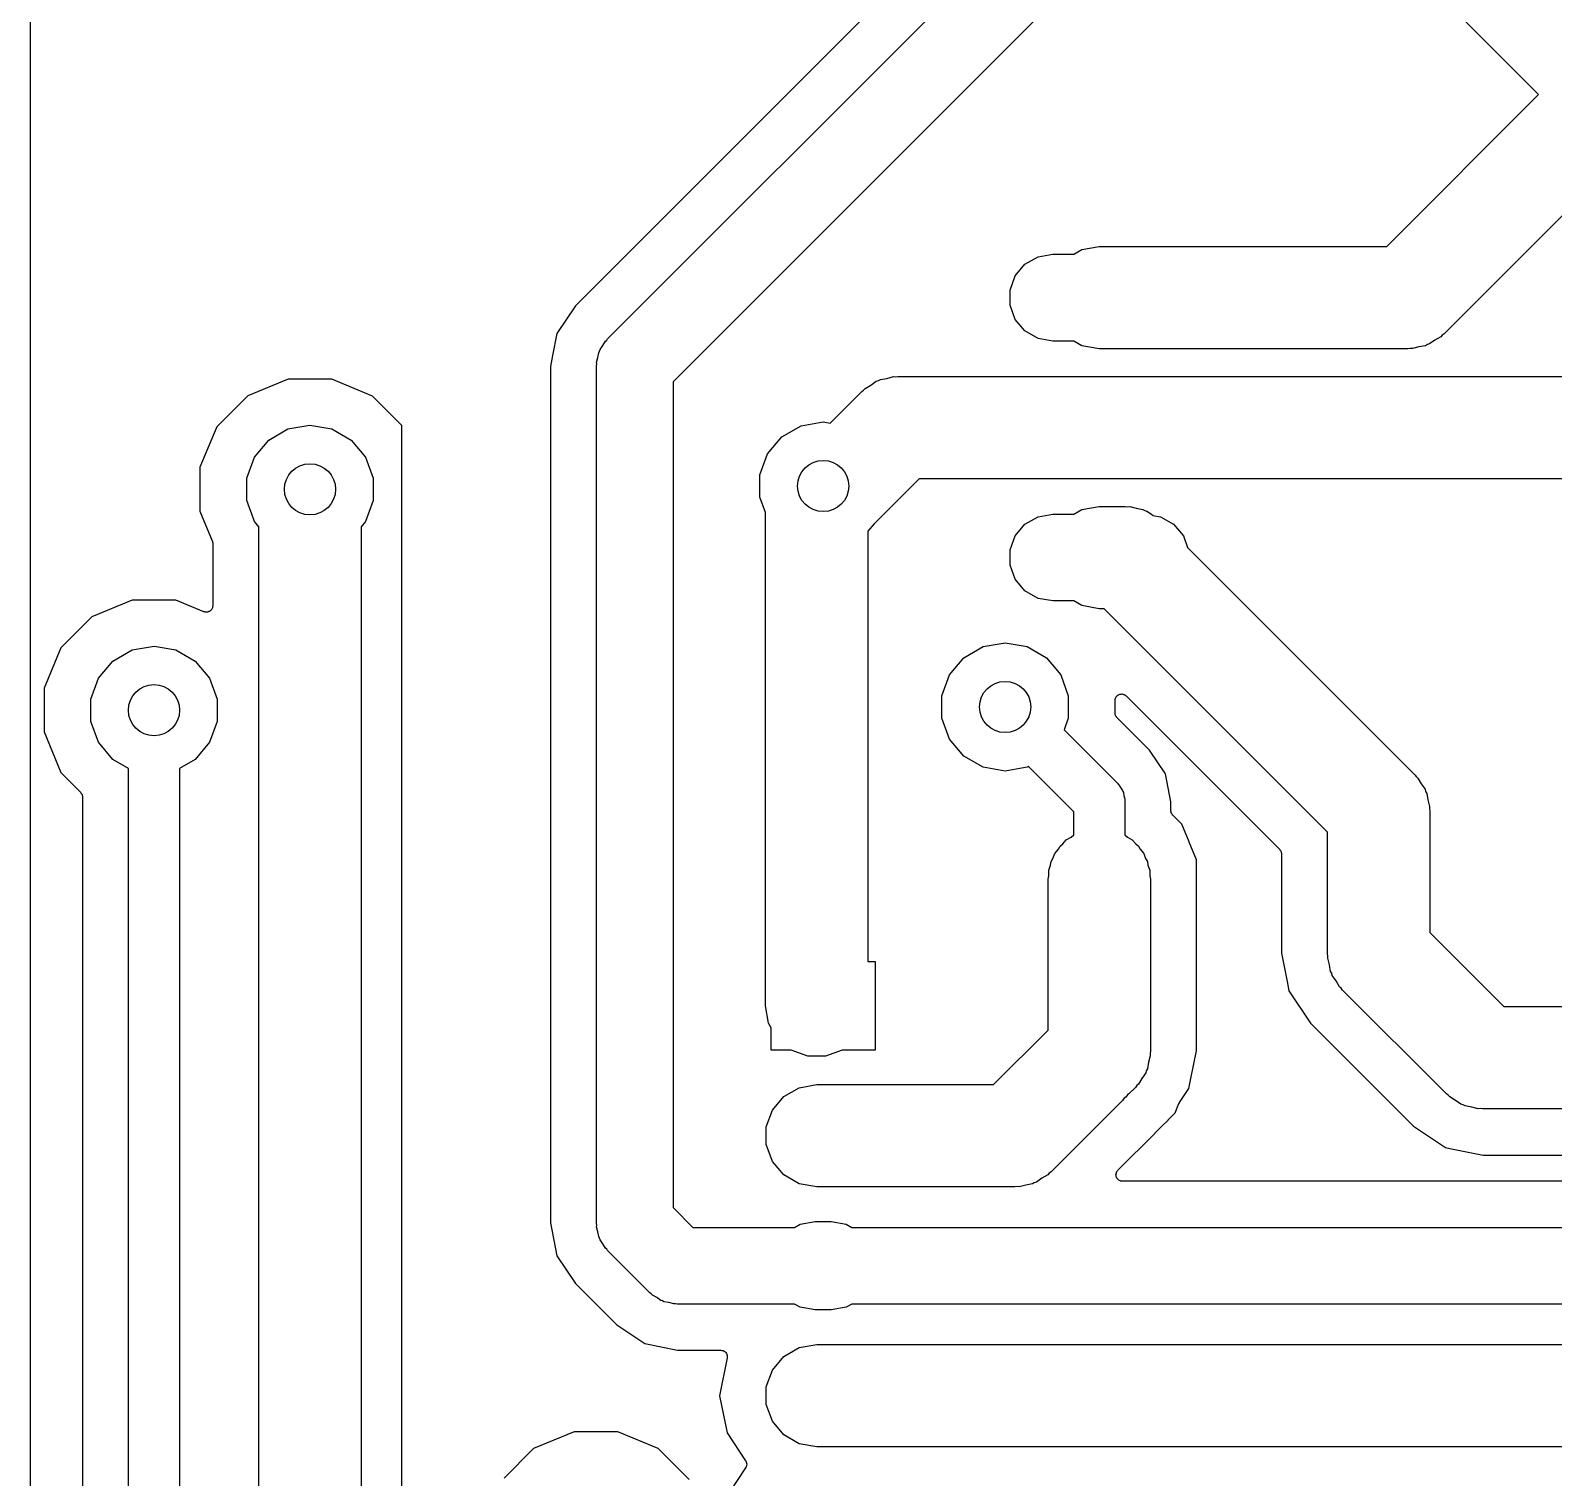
# Model space of a CAD drawing. Extents: x 38 to 133, y -144 to -38.
# Drawn here: x 37.59 to 67.36, y -91.01 to -62.72 of the extents above; entities that cross this region are included whole.
import ezdxf

# ---------------------------------------------------------------- set-up
doc = ezdxf.new("R2010")
doc.units = 0
doc.header["$MEASUREMENT"] = 0
doc.layers.add('BLACK', color=7, linetype='CONTINUOUS')

msp = doc.modelspace()

# ---------------------------------------------------------------- linework, layer by layer
at = {"layer": 'Black'}
for p, q in [((37.5895, -76.4604), (37.5895, -54.7612)), ((67.0705, -63.9763), (61.7523, -58.658)), ((55.7947, -60.5534), (48.2451, -68.1029)), ((48.8727, -68.7482), (56.9124, -60.7084)), ((58.6945, -61.0476), (50.153, -69.5892)), ((64.1018, -66.945), (67.0705, -63.9763)), ((69.0966, -64.7786), (65.2231, -68.6521)), ((58.1415, -67.0053), (58.4835, -66.945)), ((58.4835, -66.945), (64.1018, -66.945)), ((57.0303, -67.2941), (57.2858, -67.1466)), ((57.2858, -67.1466), (57.5764, -67.0954)), ((57.5764, -67.0954), (57.9855, -67.0954)), ((57.9855, -67.0954), (58.1415, -67.0053)), ((56.7397, -67.7975), (56.8406, -67.5202)), ((56.8406, -67.5202), (57.0303, -67.2941)), ((56.7397, -68.0925), (56.7397, -67.7975)), ((48.2451, -68.1029), (47.8809, -68.648)), ((56.8406, -68.3698), (56.7397, -68.0925)), ((57.0303, -68.5959), (56.8406, -68.3698)), ((47.8809, -68.648), (47.7957, -69.0765)), ((48.8285, -68.7964), (48.8537, -68.7752)), ((48.8537, -68.7752), (48.8727, -68.7482)), ((57.2858, -68.7434), (57.0303, -68.5959)), ((57.5764, -68.7946), (57.2858, -68.7434)), ((65.0456, -68.7764), (64.9386, -68.8513)), ((65.1588, -68.711), (65.0456, -68.7764)), ((65.1871, -68.6773), (65.1588, -68.711)), ((65.2231, -68.6521), (65.1871, -68.6773)), ((48.6812, -69.1185), (48.6982, -69.022)), ((48.6982, -69.022), (48.7147, -68.9934)), ((48.7147, -68.9934), (48.7233, -68.9615)), ((48.7233, -68.9615), (48.7795, -68.8813)), ((48.7795, -68.8813), (48.8285, -68.7964)), ((57.9855, -68.7946), (57.5764, -68.7946)), ((58.1415, -68.8847), (57.9855, -68.7946)), ((58.4835, -68.945), (58.1415, -68.8847)), ((64.516, -68.945), (58.4835, -68.945)), ((64.5593, -68.9374), (64.516, -68.945)), ((64.6032, -68.9412), (64.5593, -68.9374)), ((64.7294, -68.9074), (64.6032, -68.9412)), ((64.858, -68.8847), (64.7294, -68.9074)), ((64.8961, -68.8627), (64.858, -68.8847)), ((64.9386, -68.8513), (64.8961, -68.8627)), ((47.7957, -69.0765), (47.753, -69.291)), ((47.753, -69.291), (47.753, -86.03)), ((48.653, -69.2785), (48.6587, -69.246)), ((48.653, -86.0425), (48.653, -69.2785)), ((48.6559, -69.2131), (48.6812, -69.1185)), ((48.6587, -69.246), (48.6559, -69.2131)), ((42.6272, -69.5411), (41.8367, -69.8678)), ((43.4825, -69.5419), (42.6272, -69.5411)), ((44.2725, -69.8699), (43.4825, -69.5419)), ((50.153, -69.5892), (50.153, -85.7318)), ((53.9037, -69.719), (54.0169, -69.6536)), ((54.0169, -69.6536), (54.1239, -69.5787)), ((54.1239, -69.5787), (54.1664, -69.5673)), ((54.1664, -69.5673), (54.2045, -69.5453)), ((54.2045, -69.5453), (54.3331, -69.5226)), ((54.3331, -69.5226), (54.4593, -69.4888)), ((54.4593, -69.4888), (54.5032, -69.4926)), ((54.5032, -69.4926), (54.5465, -69.485)), ((54.5465, -69.485), (58.4835, -69.485)), ((58.4835, -69.485), (67.6578, -69.485)), ((41.8367, -69.8678), (41.2314, -70.472)), ((44.847, -70.4454), (44.2725, -69.8699)), ((53.2204, -70.3969), (53.8394, -69.7779)), ((53.8394, -69.7779), (53.8754, -69.7527)), ((53.8754, -69.7527), (53.9037, -69.719)), ((41.2314, -70.472), (40.9034, -71.262)), ((42.2464, -70.7303), (42.6238, -70.5124)), ((42.6238, -70.5124), (43.053, -70.4367)), ((43.053, -70.4367), (43.4822, -70.5124)), ((43.4822, -70.5124), (43.8596, -70.7303)), ((44.847, -91.5618), (44.847, -70.4454)), ((52.2794, -70.6668), (52.6568, -70.4489)), ((52.6568, -70.4489), (53.086, -70.3732)), ((53.086, -70.3732), (53.2204, -70.3969)), ((41.9663, -71.0641), (42.2464, -70.7303)), ((43.8596, -70.7303), (44.1397, -71.0641)), ((51.9993, -71.0006), (52.2794, -70.6668)), ((41.8173, -71.4736), (41.9663, -71.0641)), ((44.1397, -71.0641), (44.2887, -71.4736)), ((51.8503, -71.4101), (51.9993, -71.0006)), ((40.9034, -71.262), (40.9026, -72.1173)), ((51.8503, -71.8459), (51.8503, -71.4101)), ((41.8173, -71.9094), (41.8173, -71.4736)), ((44.2887, -71.4736), (44.2887, -71.9094)), ((54.9607, -71.485), (54.0806, -72.3651)), ((58.4835, -71.485), (54.9607, -71.485)), ((68.072, -71.485), (58.4835, -71.485)), ((41.9663, -72.3189), (41.8173, -71.9094)), ((44.2887, -71.9094), (44.1397, -72.3189)), ((51.959, -72.1446), (51.8503, -71.8459)), ((58.1415, -72.0853), (58.4835, -72.025)), ((58.4835, -72.025), (58.9915, -72.025)), ((58.9915, -72.025), (59.0348, -72.0326)), ((59.0348, -72.0326), (59.0787, -72.0288)), ((59.0787, -72.0288), (59.2049, -72.0626)), ((40.9026, -72.1173), (41.1434, -72.6999)), ((42.053, -72.4222), (41.9663, -72.3189)), ((44.1397, -72.3189), (44.053, -72.4222)), ((51.959, -81.788), (51.959, -72.1446)), ((57.0303, -72.3741), (57.2858, -72.2266)), ((57.2858, -72.2266), (57.5764, -72.1754)), ((57.5764, -72.1754), (57.9855, -72.1754)), ((57.9855, -72.1754), (58.1415, -72.0853)), ((59.2049, -72.0626), (59.3335, -72.0853)), ((59.3335, -72.0853), (59.3716, -72.1073)), ((59.3716, -72.1073), (59.4141, -72.1187)), ((59.4141, -72.1187), (59.5211, -72.1936)), ((59.5211, -72.1936), (59.533, -72.2005)), ((59.533, -72.2005), (59.6812, -72.2266)), ((59.6812, -72.2266), (59.9367, -72.3741)), ((42.053, -74.8665), (42.053, -72.4222)), ((44.053, -72.4222), (44.053, -74.8665)), ((54.0806, -72.3651), (53.959, -72.51)), ((53.959, -72.51), (53.959, -80.9244)), ((56.7397, -72.8775), (56.8406, -72.6002)), ((56.8406, -72.6002), (57.0303, -72.3741)), ((59.9367, -72.3741), (60.1264, -72.6002)), ((60.1264, -72.6002), (60.2097, -72.829)), ((41.1434, -72.6999), (41.144, -72.7026)), ((41.144, -72.7026), (41.1453, -72.705)), ((41.1453, -72.705), (41.1487, -72.7241)), ((41.1487, -72.7241), (41.1529, -72.743)), ((41.1529, -72.743), (41.1525, -72.7457)), ((41.1525, -72.7457), (41.153, -72.7484)), ((41.153, -72.7484), (41.153, -73.968)), ((56.7397, -73.1725), (56.7397, -72.8775)), ((60.2097, -72.829), (64.6516, -77.2709)), ((56.8406, -73.4498), (56.7397, -73.1725)), ((57.0303, -73.6759), (56.8406, -73.4498)), ((57.2858, -73.8234), (57.0303, -73.6759)), ((57.5764, -73.8746), (57.2858, -73.8234)), ((39.5792, -73.8591), (38.7887, -74.1858)), ((40.4345, -73.8599), (39.5792, -73.8591)), ((40.9773, -74.0852), (40.4345, -73.8599)), ((40.9909, -74.0883), (40.9773, -74.0852)), ((41.0039, -74.093), (40.9909, -74.0883)), ((41.0123, -74.093), (41.0039, -74.093)), ((41.0204, -74.0948), (41.0123, -74.093)), ((41.0341, -74.093), (41.0204, -74.0948)), ((41.0481, -74.093), (41.0341, -74.093)), ((41.0559, -74.0902), (41.0481, -74.093)), ((41.0641, -74.0891), (41.0559, -74.0902)), ((41.0764, -74.0827), (41.0641, -74.0891)), ((41.0895, -74.0779), (41.0764, -74.0827)), ((41.0959, -74.0726), (41.0895, -74.0779)), ((41.1032, -74.0688), (41.0959, -74.0726)), ((41.1126, -74.0585), (41.1032, -74.0688)), ((41.1233, -74.0496), (41.1126, -74.0585)), ((41.1274, -74.0424), (41.1233, -74.0496)), ((41.1331, -74.0363), (41.1274, -74.0424)), ((41.1384, -74.0234), (41.1331, -74.0363)), ((41.1453, -74.0114), (41.1384, -74.0234)), ((41.1468, -74.0032), (41.1453, -74.0114)), ((41.15, -73.9956), (41.1468, -74.0032)), ((41.1506, -73.9817), (41.15, -73.9956)), ((41.153, -73.968), (41.1506, -73.9817)), ((57.9855, -73.8746), (57.5764, -73.8746)), ((58.1415, -73.9647), (57.9855, -73.8746)), ((58.4835, -74.025), (58.1415, -73.9647)), ((58.5773, -74.025), (58.4835, -74.025)), ((62.9445, -78.3922), (58.5773, -74.025)), ((38.7887, -74.1858), (38.1834, -74.79)), ((56.2128, -74.7669), (56.642, -74.6912)), ((56.642, -74.6912), (57.0712, -74.7669)), ((38.1834, -74.79), (37.8554, -75.58)), ((39.1984, -75.0483), (39.5758, -74.8304)), ((39.5758, -74.8304), (40.005, -74.7547)), ((40.005, -74.7547), (40.4342, -74.8304)), ((40.4342, -74.8304), (40.8116, -75.0483)), ((42.053, -109.41), (42.053, -74.8665)), ((44.053, -74.8665), (44.053, -108.996)), ((55.5553, -75.3186), (55.8354, -74.9848)), ((55.8354, -74.9848), (56.2128, -74.7669)), ((57.0712, -74.7669), (57.4486, -74.9848)), ((57.4486, -74.9848), (57.7287, -75.3186)), ((38.9183, -75.3821), (39.1984, -75.0483)), ((40.8116, -75.0483), (41.0917, -75.3821)), ((55.4063, -75.7281), (55.5553, -75.3186)), ((57.7287, -75.3186), (57.8777, -75.7281)), ((37.8554, -75.58), (37.8546, -76.4353)), ((38.7693, -75.7916), (38.9183, -75.3821)), ((41.0917, -75.3821), (41.2407, -75.7916)), ((38.7693, -76.2274), (38.7693, -75.7916)), ((41.2407, -75.7916), (41.2407, -76.2274)), ((55.4063, -76.1639), (55.4063, -75.7281)), ((57.8777, -75.7281), (57.8777, -76.1639)), ((58.7919, -76.0633), (58.7921, -75.8191)), ((58.7921, -75.8191), (58.795, -75.8028)), ((58.795, -75.8028), (58.7964, -75.7864)), ((58.7964, -75.7864), (58.7988, -75.7812)), ((58.7988, -75.7812), (58.7998, -75.7757)), ((58.7998, -75.7757), (58.8081, -75.7614)), ((58.8081, -75.7614), (58.8151, -75.7464)), ((58.8151, -75.7464), (58.8191, -75.7424)), ((58.8191, -75.7424), (58.8219, -75.7375)), ((58.8219, -75.7375), (58.8346, -75.7269)), ((58.8346, -75.7269), (58.8463, -75.7152)), ((58.8463, -75.7152), (58.8514, -75.7128)), ((58.8514, -75.7128), (58.8557, -75.7092)), ((58.8557, -75.7092), (58.8713, -75.7035)), ((58.8713, -75.7035), (58.8862, -75.6966)), ((58.8862, -75.6966), (58.8919, -75.6961)), ((58.8919, -75.6961), (58.8972, -75.6941)), ((58.8972, -75.6941), (58.9137, -75.6941)), ((58.9137, -75.6941), (58.9302, -75.6927)), ((58.9302, -75.6927), (58.9356, -75.6942)), ((58.9356, -75.6942), (58.9413, -75.6942)), ((58.9413, -75.6942), (58.9568, -75.6998)), ((58.9568, -75.6998), (58.9728, -75.7041)), ((58.9728, -75.7041), (58.9774, -75.7074)), ((58.9774, -75.7074), (58.9827, -75.7093)), ((58.9827, -75.7093), (58.9954, -75.7199)), ((58.9954, -75.7199), (59.0089, -75.7294)), ((59.0089, -75.7294), (62.0073, -78.7278)), ((55.5553, -76.5734), (55.4063, -76.1639)), ((57.8777, -76.1639), (57.7948, -76.3917)), ((58.7929, -76.0688), (58.7919, -76.0633)), ((58.7924, -76.0745), (58.7929, -76.0688)), ((58.7967, -76.0904), (58.7924, -76.0745)), ((58.7995, -76.1067), (58.7967, -76.0904)), ((58.8023, -76.1116), (58.7995, -76.1067)), ((58.8038, -76.1171), (58.8023, -76.1116)), ((58.8133, -76.1306), (58.8038, -76.1171)), ((58.8215, -76.1449), (58.8133, -76.1306)), ((58.8259, -76.1486), (58.8215, -76.1449)), ((58.8291, -76.1532), (58.8259, -76.1486)), ((59.4646, -76.7887), (58.8291, -76.1532)), ((37.5895, -140.49), (37.5895, -76.4604)), ((37.8546, -76.4353), (38.1813, -77.2258)), ((38.9183, -76.6369), (38.7693, -76.2274)), ((41.2407, -76.2274), (41.0917, -76.6369)), ((57.7948, -76.3917), (58.8371, -77.4339)), ((39.1984, -76.9707), (38.9183, -76.6369)), ((41.0917, -76.6369), (40.8116, -76.9707)), ((55.8354, -76.9072), (55.5553, -76.5734)), ((59.7746, -77.2527), (59.4646, -76.7887)), ((39.505, -77.1477), (39.1984, -76.9707)), ((40.8116, -76.9707), (40.505, -77.1477)), ((56.2128, -77.1251), (55.8354, -76.9072)), ((57.0983, -77.1094), (57.0712, -77.1251)), ((57.9835, -77.9946), (57.0983, -77.1094)), ((38.1813, -77.2258), (38.5679, -77.6131)), ((39.505, -79.1845), (39.505, -77.1477)), ((40.505, -77.1477), (40.505, -79.1845)), ((56.642, -77.2008), (56.2128, -77.1251)), ((57.0712, -77.1251), (56.642, -77.2008)), ((59.8835, -77.8), (59.7746, -77.2527)), ((64.6516, -77.2709), (64.6768, -77.3069)), ((64.6768, -77.3069), (64.7105, -77.3352)), ((64.7105, -77.3352), (64.7759, -77.4484)), ((38.5679, -77.6131), (38.571, -77.6176)), ((38.571, -77.6176), (38.5753, -77.6212)), ((38.5753, -77.6212), (38.5836, -77.6356)), ((38.5836, -77.6356), (38.5931, -77.6492)), ((38.5931, -77.6492), (38.5946, -77.6546)), ((38.5946, -77.6546), (38.5973, -77.6594)), ((38.5973, -77.6594), (38.6002, -77.6758)), ((38.6002, -77.6758), (38.6045, -77.6919)), ((38.6045, -77.6919), (38.604, -77.6974)), ((38.604, -77.6974), (38.605, -77.7028)), ((38.605, -77.7028), (38.605, -110.858)), ((58.8371, -77.4339), (58.8497, -77.452)), ((58.8497, -77.452), (58.8665, -77.4661)), ((58.8665, -77.4661), (58.8992, -77.5227)), ((58.8992, -77.5227), (58.9367, -77.5762)), ((58.9367, -77.5762), (58.9423, -77.5974)), ((58.9423, -77.5974), (58.9533, -77.6165)), ((58.9533, -77.6165), (58.9647, -77.6808)), ((58.9647, -77.6808), (58.9816, -77.7439)), ((64.7759, -77.4484), (64.8508, -77.5554)), ((64.8508, -77.5554), (64.8622, -77.5979)), ((64.8622, -77.5979), (64.8842, -77.636)), ((64.8842, -77.636), (64.9069, -77.7646)), ((57.9835, -78.4455), (57.9835, -77.9946)), ((58.9816, -77.7439), (58.9797, -77.7658)), ((58.9797, -77.7658), (58.9835, -77.7875)), ((58.9835, -77.7875), (58.9835, -78.4455)), ((59.8835, -77.9728), (59.8835, -77.8)), ((59.8845, -77.9782), (59.8835, -77.9728)), ((59.884, -77.9837), (59.8845, -77.9782)), ((59.8883, -77.9998), (59.884, -77.9837)), ((59.8912, -78.0162), (59.8883, -77.9998)), ((64.9069, -77.7646), (64.9407, -77.8908)), ((64.9407, -77.8908), (64.9369, -77.9347)), ((64.9369, -77.9347), (64.9445, -77.978)), ((64.9445, -77.978), (64.9445, -80.3578)), ((59.8939, -78.021), (59.8912, -78.0162)), ((59.8954, -78.0263), (59.8939, -78.021)), ((59.9049, -78.04), (59.8954, -78.0263)), ((59.9132, -78.0544), (59.9049, -78.04)), ((59.9174, -78.058), (59.9132, -78.0544)), ((59.9206, -78.0625), (59.9174, -78.058)), ((60.0947, -78.2369), (59.9206, -78.0625)), ((60.2374, -78.5821), (60.0947, -78.2369)), ((57.7701, -78.6245), (57.8386, -78.5429)), ((57.8386, -78.5429), (57.9309, -78.4896)), ((57.9309, -78.4896), (57.9835, -78.4455)), ((58.9835, -78.4455), (59.0361, -78.4896)), ((59.0361, -78.4896), (59.1284, -78.5429)), ((59.1284, -78.5429), (59.1969, -78.6245)), ((60.2388, -78.5843), (60.2374, -78.5821)), ((60.2393, -78.5869), (60.2388, -78.5843)), ((60.3833, -78.9353), (60.2393, -78.5869)), ((62.9445, -80.772), (62.9445, -78.3922)), ((57.5782, -78.91), (57.6146, -78.8098)), ((57.6146, -78.8098), (57.6831, -78.7282)), ((57.6831, -78.7282), (57.7175, -78.6687)), ((57.7175, -78.6687), (57.7701, -78.6245)), ((59.1969, -78.6245), (59.2495, -78.6687)), ((59.2495, -78.6687), (59.2839, -78.7282)), ((59.2839, -78.7282), (59.3524, -78.8098)), ((59.3524, -78.8098), (59.3888, -78.91)), ((62.0073, -78.7278), (62.0105, -78.7324)), ((62.0105, -78.7324), (62.0148, -78.736)), ((62.0148, -78.736), (62.0231, -78.7503)), ((62.0231, -78.7503), (62.0326, -78.7639)), ((62.0326, -78.7639), (62.034, -78.7693)), ((62.034, -78.7693), (62.0368, -78.7742)), ((62.0368, -78.7742), (62.0397, -78.7905)), ((62.0397, -78.7905), (62.044, -78.8065)), ((62.044, -78.8065), (62.0435, -78.8121)), ((62.0435, -78.8121), (62.0445, -78.8176)), ((62.0445, -78.8176), (62.0445, -80.7595)), ((39.505, -110.871), (39.505, -79.1845)), ((40.505, -79.1845), (40.505, -110.664)), ((57.4954, -79.1373), (57.5319, -79.0372)), ((57.4954, -79.2438), (57.4954, -79.1373)), ((57.5319, -79.0372), (57.5438, -78.9695)), ((57.5438, -78.9695), (57.5782, -78.91)), ((59.3888, -78.91), (59.4232, -78.9695)), ((59.4232, -78.9695), (59.4351, -79.0372)), ((59.4351, -79.0372), (59.4716, -79.1373)), ((59.4716, -79.1373), (59.4716, -79.2438)), ((60.383, -79.3088), (60.3833, -78.9353)), ((57.4835, -79.3115), (57.4954, -79.2438)), ((57.4835, -82.2628), (57.4835, -79.3115)), ((59.4716, -79.2438), (59.4835, -79.3115)), ((59.4835, -79.3115), (59.4835, -82.677)), ((60.3835, -79.3117), (60.383, -79.3088)), ((60.3835, -82.6645), (60.3835, -79.3117)), ((64.9445, -80.3578), (66.3907, -81.804)), ((53.959, -80.9244), (54.102, -80.9244)), ((54.102, -80.9244), (54.102, -82.6516)), ((62.0445, -80.7595), (62.1546, -81.3129)), ((62.9521, -80.8153), (62.9445, -80.772)), ((62.9483, -80.8592), (62.9521, -80.8153)), ((62.9821, -80.9854), (62.9483, -80.8592)), ((63.0048, -81.114), (62.9821, -80.9854)), ((63.0268, -81.1521), (63.0048, -81.114)), ((63.0382, -81.1946), (63.0268, -81.1521)), ((63.1131, -81.3016), (63.0382, -81.1946)), ((62.1546, -81.3129), (62.1546, -81.3129)), ((62.1546, -81.3129), (62.1914, -81.4981)), ((62.1914, -81.4981), (62.6098, -82.1243)), ((63.1785, -81.4148), (63.1131, -81.3016)), ((63.2122, -81.4431), (63.1785, -81.4148)), ((63.2374, -81.4791), (63.2122, -81.4431)), ((65.2694, -83.5111), (63.2374, -81.4791)), ((52.0193, -82.13), (51.959, -81.788)), ((66.3907, -81.804), (68.4977, -81.804)), ((52.07, -82.2178), (52.0193, -82.13)), ((62.6098, -82.1243), (64.6242, -84.1387)), ((52.07, -82.6516), (52.07, -82.2178)), ((56.4183, -83.328), (57.4835, -82.2628)), ((52.4561, -82.6516), (52.07, -82.6516)), ((52.459, -82.654), (52.4561, -82.6516)), ((52.7854, -82.7728), (52.459, -82.654)), ((53.459, -82.654), (53.1326, -82.7728)), ((53.4619, -82.6516), (53.459, -82.654)), ((54.102, -82.6516), (53.4619, -82.6516)), ((59.4797, -82.7642), (59.4459, -82.8904)), ((59.4835, -82.677), (59.4759, -82.7203)), ((59.4759, -82.7203), (59.4797, -82.7642)), ((60.2748, -83.2109), (60.3835, -82.6645)), ((53.1326, -82.7728), (52.7854, -82.7728)), ((59.4012, -83.0571), (59.3898, -83.0996)), ((59.4232, -83.019), (59.4012, -83.0571)), ((59.4459, -82.8904), (59.4232, -83.019)), ((52.617, -83.3883), (52.959, -83.328)), ((52.959, -83.328), (56.4183, -83.328)), ((59.2158, -83.3481), (59.1906, -83.3841)), ((59.2495, -83.3198), (59.2158, -83.3481)), ((59.3149, -83.2066), (59.2495, -83.3198)), ((59.3898, -83.0996), (59.3149, -83.2066)), ((60.2366, -83.4031), (60.2748, -83.2109)), ((60.2748, -83.2109), (60.2748, -83.2109)), ((52.093, -83.828), (52.3162, -83.562)), ((52.3162, -83.562), (52.617, -83.3883)), ((58.9366, -83.6381), (57.5396, -85.0351)), ((58.9696, -83.5909), (58.9366, -83.6381)), ((59.0014, -83.5726), (58.9696, -83.5909)), ((59.0379, -83.5291), (59.0014, -83.5726)), ((59.0636, -83.5111), (59.0379, -83.5291)), ((59.1906, -83.3841), (59.0636, -83.5111)), ((60.053, -83.6779), (60.2366, -83.4031)), ((65.3054, -83.5363), (65.2694, -83.5111)), ((65.3337, -83.57), (65.3054, -83.5363)), ((65.4469, -83.6354), (65.3337, -83.57)), ((65.5539, -83.7103), (65.4469, -83.6354)), ((51.9742, -84.1544), (52.093, -83.828)), ((59.8281, -84.0189), (59.9659, -83.8814)), ((59.9659, -83.8814), (60.0413, -83.6998)), ((60.0413, -83.6998), (60.048, -83.6893)), ((60.048, -83.6893), (60.053, -83.6779)), ((65.5964, -83.7217), (65.5539, -83.7103)), ((65.6345, -83.7437), (65.5964, -83.7217)), ((65.7631, -83.7664), (65.6345, -83.7437)), ((65.8893, -83.8002), (65.7631, -83.7664)), ((65.9332, -83.7964), (65.8893, -83.8002)), ((65.9765, -83.804), (65.9332, -83.7964)), ((68.4977, -83.804), (65.9765, -83.804)), ((51.9742, -84.5016), (51.9742, -84.1544)), ((59.575, -84.2716), (59.6979, -84.1489)), ((59.6979, -84.1489), (59.7003, -84.1472)), ((59.7003, -84.1472), (59.8269, -84.0206)), ((59.8269, -84.0206), (59.8281, -84.0189)), ((64.6242, -84.1387), (65.2504, -84.5571)), ((52.093, -84.828), (51.9742, -84.5016)), ((58.8463, -85.0012), (59.5728, -84.2747)), ((59.5728, -84.2747), (59.575, -84.2716)), ((52.3162, -85.094), (52.093, -84.828)), ((65.2504, -84.5571), (65.3356, -84.574)), ((65.3356, -84.574), (65.3356, -84.574)), ((65.3356, -84.574), (65.989, -84.704)), ((65.989, -84.704), (68.5163, -84.704)), ((52.617, -85.2677), (52.3162, -85.094)), ((57.4753, -85.094), (57.3621, -85.1594)), ((57.5036, -85.0603), (57.4753, -85.094)), ((57.5396, -85.0351), (57.5036, -85.0603)), ((58.8096, -85.0799), (58.811, -85.0745)), ((58.811, -85.0965), (58.8096, -85.0799)), ((58.811, -85.0689), (58.8167, -85.0534)), ((58.811, -85.0745), (58.811, -85.0689)), ((58.811, -85.1131), (58.811, -85.0965)), ((58.813, -85.1183), (58.811, -85.1131)), ((58.8134, -85.1239), (58.813, -85.1183)), ((58.8204, -85.1389), (58.8134, -85.1239)), ((58.8167, -85.0534), (58.821, -85.0373)), ((58.8261, -85.1545), (58.8204, -85.1389)), ((58.821, -85.0373), (58.8242, -85.0328)), ((58.8242, -85.0328), (58.8261, -85.0275)), ((58.8261, -85.0275), (58.8368, -85.0148)), ((58.8368, -85.0148), (58.8463, -85.0012)), ((52.959, -85.328), (52.617, -85.2677)), ((56.8325, -85.328), (52.959, -85.328)), ((56.8758, -85.3204), (56.8325, -85.328)), ((56.9197, -85.3242), (56.8758, -85.3204)), ((57.0459, -85.2904), (56.9197, -85.3242)), ((57.1745, -85.2677), (57.0459, -85.2904)), ((57.2126, -85.2457), (57.1745, -85.2677)), ((57.2551, -85.2343), (57.2126, -85.2457)), ((57.3621, -85.1594), (57.2551, -85.2343)), ((58.8297, -85.1588), (58.8261, -85.1545)), ((58.8321, -85.1638), (58.8297, -85.1588)), ((58.8438, -85.1756), (58.8321, -85.1638)), ((58.8545, -85.1883), (58.8438, -85.1756)), ((58.8593, -85.1911), (58.8545, -85.1883)), ((58.8633, -85.195), (58.8593, -85.1911)), ((58.8783, -85.202), (58.8633, -85.195)), ((58.8927, -85.2103), (58.8783, -85.202)), ((58.8982, -85.2113), (58.8927, -85.2103)), ((58.9032, -85.2137), (58.8982, -85.2113)), ((58.9198, -85.2151), (58.9032, -85.2137)), ((58.9361, -85.218), (58.9198, -85.2151)), ((70.495, -85.218), (58.9361, -85.218)), ((50.153, -85.7318), (50.5392, -86.118)), ((47.753, -86.03), (47.8809, -86.673)), ((48.6587, -86.075), (48.653, -86.0425)), ((52.6343, -86.0565), (52.9297, -86.0044)), ((52.9297, -86.0044), (53.2423, -86.0044)), ((53.2423, -86.0044), (53.5376, -86.0565)), ((48.6559, -86.1079), (48.6587, -86.075)), ((48.6812, -86.2025), (48.6559, -86.1079)), ((48.6982, -86.299), (48.6812, -86.2025)), ((48.7147, -86.3276), (48.6982, -86.299)), ((48.7233, -86.3595), (48.7147, -86.3276)), ((50.5392, -86.118), (52.5278, -86.118)), ((52.5278, -86.118), (52.6343, -86.0565)), ((53.5376, -86.0565), (53.6442, -86.118)), ((53.6442, -86.118), (70.8405, -86.118)), ((48.7795, -86.4397), (48.7233, -86.3595)), ((48.8285, -86.5246), (48.7795, -86.4397)), ((48.8537, -86.5458), (48.8285, -86.5246)), ((48.8727, -86.5728), (48.8537, -86.5458)), ((49.6982, -87.3983), (48.8727, -86.5728)), ((47.8809, -86.673), (48.2451, -87.2181)), ((48.2451, -87.2181), (49.0529, -88.0259)), ((49.7252, -87.4173), (49.6982, -87.3983)), ((49.7464, -87.4425), (49.7252, -87.4173)), ((49.8313, -87.4915), (49.7464, -87.4425)), ((49.9115, -87.5477), (49.8313, -87.4915)), ((49.9434, -87.5563), (49.9115, -87.5477)), ((49.972, -87.5728), (49.9434, -87.5563)), ((50.0685, -87.5898), (49.972, -87.5728)), ((50.1631, -87.6151), (50.0685, -87.5898)), ((50.196, -87.6123), (50.1631, -87.6151)), ((50.2285, -87.618), (50.196, -87.6123)), ((52.5278, -87.618), (50.2285, -87.618)), ((52.6343, -87.6795), (52.5278, -87.618)), ((52.9297, -87.7316), (52.6343, -87.6795)), ((53.2423, -87.7316), (52.9297, -87.7316)), ((53.5376, -87.6795), (53.2423, -87.7316)), ((53.6442, -87.618), (53.5376, -87.6795)), ((70.8405, -87.618), (53.6442, -87.618)), ((49.0529, -88.0259), (49.598, -88.3901)), ((49.598, -88.3901), (50.241, -88.518)), ((52.617, -88.4683), (52.959, -88.408)), ((52.959, -88.408), (72.3568, -88.408)), ((50.241, -88.518), (51.0838, -88.518)), ((51.2083, -88.6698), (51.0615, -89.408)), ((51.0838, -88.518), (51.0852, -88.5182)), ((51.0852, -88.5182), (51.0865, -88.518)), ((51.0865, -88.518), (51.1068, -88.5221)), ((51.1068, -88.5221), (51.1272, -88.5257)), ((51.1272, -88.5257), (51.1284, -88.5264)), ((51.1284, -88.5264), (51.1298, -88.5266)), ((51.1298, -88.5266), (51.1475, -88.5374)), ((51.1475, -88.5374), (51.1654, -88.5477)), ((51.1654, -88.5477), (51.1663, -88.5488)), ((51.1663, -88.5488), (51.1675, -88.5495)), ((51.1675, -88.5495), (51.1805, -88.5656)), ((51.1805, -88.5656), (51.1938, -88.5815)), ((51.1938, -88.5815), (51.1942, -88.5828)), ((51.1942, -88.5828), (51.1951, -88.5839)), ((51.1951, -88.5839), (51.2018, -88.6035)), ((51.2018, -88.6035), (51.2088, -88.6229)), ((51.2084, -88.6684), (51.2083, -88.6698)), ((51.2088, -88.6671), (51.2084, -88.6684)), ((51.2088, -88.6229), (51.2088, -88.6244)), ((51.2088, -88.6244), (51.2093, -88.6257)), ((51.2093, -88.6257), (51.2088, -88.6464)), ((51.2088, -88.6464), (51.2088, -88.6671)), ((52.093, -88.908), (52.3162, -88.642)), ((52.3162, -88.642), (52.617, -88.4683)), ((51.9742, -89.2344), (52.093, -88.908)), ((51.9742, -89.5816), (51.9742, -89.2344)), ((51.0615, -89.408), (51.2059, -90.1341)), ((52.093, -89.908), (51.9742, -89.5816)), ((52.3162, -90.174), (52.093, -89.908)), ((48.2152, -90.1151), (47.4247, -90.4418)), ((49.0705, -90.1159), (48.2152, -90.1151)), ((49.8605, -90.4439), (49.0705, -90.1159)), ((51.2059, -90.1341), (51.5699, -90.6789)), ((52.617, -90.3477), (52.3162, -90.174)), ((47.4247, -90.4418), (46.847, -91.0185)), ((50.4647, -91.0492), (49.8605, -90.4439)), ((52.959, -90.408), (52.617, -90.3477)), ((72.771, -90.408), (52.959, -90.408)), ((51.5699, -90.6789), (51.5733, -90.6865)), ((51.5733, -90.6865), (51.5782, -90.6933)), ((51.5782, -90.8056), (51.5733, -90.8123)), ((51.5782, -90.6933), (51.5821, -90.7066)), ((51.5821, -90.7923), (51.5782, -90.8056)), ((51.5821, -90.7066), (51.5877, -90.7193)), ((51.5877, -90.7796), (51.5821, -90.7923)), ((51.5877, -90.7193), (51.5882, -90.7276)), ((51.5882, -90.7713), (51.5877, -90.7796)), ((51.5882, -90.7276), (51.5906, -90.7356)), ((51.5906, -90.7633), (51.5882, -90.7713)), ((51.5906, -90.7356), (51.5897, -90.7494)), ((51.5897, -90.7494), (51.5906, -90.7633)), ((51.5699, -90.82), (51.2665, -91.2741)), ((51.5733, -90.8123), (51.5699, -90.82))]:
    msp.add_line(p, q, dxfattribs=at)
for centre in [(53.086, -71.628), (43.053, -71.6915), (40.005, -76.0095), (56.642, -75.946)]:
    msp.add_circle(centre, 0.5, dxfattribs=at)

doc.saveas('drawing.dxf')
